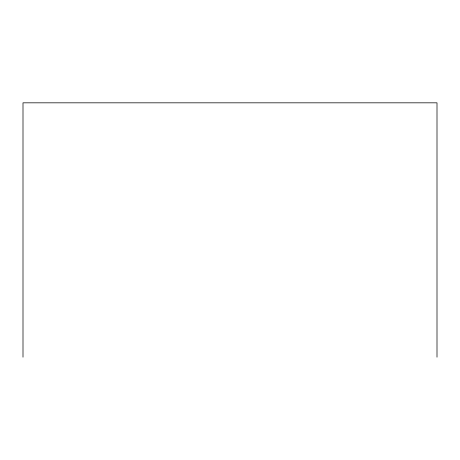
<?xml version="1.0" encoding="UTF-8"?>
<svg xmlns="http://www.w3.org/2000/svg" width="460" height="460" viewBox="0 0 460 460"><rect width="100%" height="100%" fill="white"/><g stroke="black" fill="none" stroke-linecap="round" stroke-linejoin="round"><path stroke-width="0.69" d="M437 357.173L437 102.827L23 102.827L23 357.173"/></g></svg>
